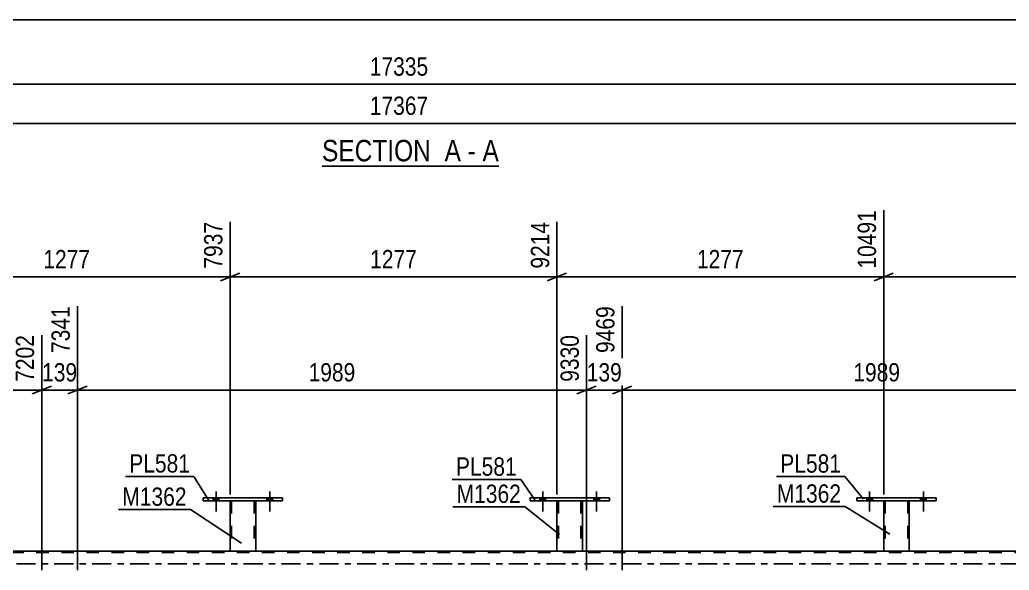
# Model space of a CAD drawing. Header units: millimetres. Extents: x 0 to 841, y 0 to 594.
# Drawn here: x 359.6 to 514.2, y 422.6 to 508.6 of the extents above; entities that cross this region are included whole.
import ezdxf

# ---------------------------------------------------------------- set-up
doc = ezdxf.new("R2010")
doc.units = ezdxf.units.MM
doc.linetypes.add('DXK_LINE_DOT2', pattern=[3.9198, 1.9599, -1.9599])
doc.linetypes.add('DXK_LINE_DOT3', pattern=[5.9187, 2.979, -0.9799, 0.9799, -0.9799])
doc.styles.add('Arial Narrow', font='ARIALN.TTF', dxfattribs={"height": 0.2})

# ---------------------------------------------------------------- blocks, each defined once
blk = doc.blocks.new('Unknown-389678698-11 - 6591')
at = {"color": 6, "linetype": 'Continuous'}
blk.add_line((406.83, 485.72), (434.48, 485.72), dxfattribs=at)
at = {"color": 0, "linetype": 'Continuous'}
for points in [[(424.94, 486.47), (424.94, 489.97), (406.83, 489.97), (406.83, 486.47)], [(428.55, 486.47), (428.55, 489.97), (425.99, 489.97), (425.99, 486.47)], [(430.87, 486.47), (430.87, 489.97), (429.6, 489.97), (429.6, 486.47)], [(434.48, 486.47), (434.48, 489.97), (431.92, 489.97), (431.92, 486.47)]]:
    blk.add_wipeout(points, dxfattribs=at)
at = {"color": 7, "linetype": 'Continuous', "style": 'Arial Narrow'}
for s, p in [('SECTION ', (406.83, 486.47)), ('A', (425.99, 486.47)), ('A', (431.92, 486.47)), ('-', (429.6, 486.47))]:
    blk.add_text(s, height=3.34, dxfattribs=at).set_placement(p)
blk = doc.blocks.new('Part-389678698-37680 - 5011')
at = {"color": 7, "linetype": 'DXK_LINE_DOT2'}
for p, q in [((392.46, 433.41), (396.46, 433.41)), ((392.46, 433.4), (392.46, 433.41)), ((392.46, 433.41), (392.46, 433.4)), ((392.7, 433.41), (392.7, 425.56)), ((396.22, 433.41), (396.22, 425.56)), ((396.46, 433.41), (396.46, 433.4)), ((396.46, 433.4), (396.46, 433.41)), ((396.21, 425.56), (396.22, 425.56))]:
    blk.add_line(p, q, dxfattribs=at)
at = {"color": 2, "linetype": 'Continuous'}
for p, q in [((392.46, 433.4), (392.46, 425.56)), ((396.46, 433.4), (396.46, 425.56)), ((392.46, 425.56), (396.43, 425.56)), ((396.46, 425.56), (396.43, 425.56))]:
    blk.add_line(p, q, dxfattribs=at)
blk = doc.blocks.new('Part-389678698-37681 - 5011')
at = {"color": 2, "linetype": 'Continuous'}
for p, q in [((388.26, 433.4), (388.26, 433.88)), ((388.26, 433.88), (388.26, 433.88)), ((388.26, 433.88), (400.66, 433.88)), ((388.26, 433.4), (388.26, 433.4)), ((388.26, 433.4), (400.66, 433.4)), ((400.66, 433.88), (400.66, 433.4))]:
    blk.add_line(p, q, dxfattribs=at)
at = {"color": 7, "linetype": 'DXK_LINE_DOT2'}
for p, q in [((388.26, 433.88), (388.26, 433.4)), ((388.26, 433.88), (388.26, 433.88)), ((388.26, 433.4), (388.26, 433.4)), ((400.66, 433.88), (400.66, 433.4))]:
    blk.add_line(p, q, dxfattribs=at)
blk = doc.blocks.new('Part-389678698-37684 - 5011')
at = {"color": 7, "linetype": 'DXK_LINE_DOT2'}
for p, q in [((494.62, 433.41), (498.62, 433.41)), ((494.62, 433.4), (494.62, 433.41)), ((494.62, 433.41), (494.62, 433.4)), ((494.86, 433.41), (494.86, 425.56)), ((498.38, 433.41), (498.38, 425.56)), ((498.62, 433.41), (498.62, 433.4)), ((498.62, 433.4), (498.62, 433.41)), ((498.37, 425.56), (498.38, 425.56))]:
    blk.add_line(p, q, dxfattribs=at)
at = {"color": 2, "linetype": 'Continuous'}
for p, q in [((494.62, 433.4), (494.62, 425.56)), ((498.62, 433.4), (498.62, 425.56)), ((494.62, 425.56), (498.59, 425.56)), ((498.62, 425.56), (498.59, 425.56))]:
    blk.add_line(p, q, dxfattribs=at)
blk = doc.blocks.new('Part-389678698-5054 - 5011')
at = {"color": 7, "linetype": 'DXK_LINE_DOT2'}
for p, q in [((732.59, 425.32), (74.97, 425.32)), ((396.46, 425.56), (392.46, 425.56)), ((447.54, 425.56), (443.54, 425.56)), ((498.62, 425.56), (494.62, 425.56))]:
    blk.add_line(p, q, dxfattribs=at)
at = {"color": 2, "linetype": 'Continuous'}
for p, q in [((392.46, 425.56), (345.38, 425.56)), ((443.54, 425.56), (396.46, 425.56)), ((494.62, 425.56), (447.54, 425.56)), ((545.71, 425.56), (498.62, 425.56))]:
    blk.add_line(p, q, dxfattribs=at)
at = {"color": 7, "linetype": 'DXK_LINE_DOT3'}
blk.add_line((74.97, 423.56), (732.59, 423.56), dxfattribs=at)
blk = doc.blocks.new('Bolt-389678698-37709 - 5011')
at = {"linetype": 'Continuous'}
for points in [[(389.82, 433.4), (390.7, 433.4), (390.7, 433.88), (389.82, 433.88)], [(398.22, 433.4), (399.1, 433.4), (399.1, 433.88), (398.22, 433.88)]]:
    blk.add_hatch(color=1, dxfattribs=at).paths.add_polyline_path(points)
at = {"color": 1, "linetype": 'Continuous'}
for p, q in [((390.26, 434.88), (390.26, 431.76)), ((398.66, 434.88), (398.66, 431.76)), ((389.82, 433.88), (389.82, 433.4)), ((390.7, 433.88), (390.7, 433.4)), ((398.22, 433.88), (398.22, 433.4)), ((399.1, 433.88), (399.1, 433.4))]:
    blk.add_line(p, q, dxfattribs=at)
blk = doc.blocks.new('Bolt-389678698-37710 - 5011')
at = {"linetype": 'Continuous'}
for points in [[(440.9, 433.4), (441.78, 433.4), (441.78, 433.88), (440.9, 433.88)], [(449.3, 433.4), (450.18, 433.4), (450.18, 433.88), (449.3, 433.88)]]:
    blk.add_hatch(color=1, dxfattribs=at).paths.add_polyline_path(points)
at = {"color": 1, "linetype": 'Continuous'}
for p, q in [((441.34, 434.88), (441.34, 431.76)), ((449.74, 434.88), (449.74, 431.76)), ((440.9, 433.88), (440.9, 433.4)), ((441.78, 433.88), (441.78, 433.4)), ((449.3, 433.88), (449.3, 433.4)), ((450.18, 433.88), (450.18, 433.4))]:
    blk.add_line(p, q, dxfattribs=at)
blk = doc.blocks.new('Bolt-389678698-37712 - 5011')
at = {"linetype": 'Continuous'}
for points in [[(491.98, 433.4), (492.86, 433.4), (492.86, 433.88), (491.98, 433.88)], [(500.38, 433.4), (501.26, 433.4), (501.26, 433.88), (500.38, 433.88)]]:
    blk.add_hatch(color=1, dxfattribs=at).paths.add_polyline_path(points)
at = {"color": 1, "linetype": 'Continuous'}
for p, q in [((492.42, 434.88), (492.42, 431.76)), ((500.82, 434.88), (500.82, 431.76)), ((491.98, 433.88), (491.98, 433.4)), ((492.86, 433.88), (492.86, 433.4)), ((500.38, 433.88), (500.38, 433.4)), ((501.26, 433.88), (501.26, 433.4))]:
    blk.add_line(p, q, dxfattribs=at)
blk = doc.blocks.new('Part-389678698-37683 - 5011')
at = {"color": 2, "linetype": 'Continuous'}
for p, q in [((439.34, 433.4), (439.34, 433.88)), ((439.34, 433.88), (439.34, 433.88)), ((439.34, 433.88), (451.74, 433.88)), ((439.34, 433.4), (439.34, 433.4)), ((439.34, 433.4), (451.74, 433.4)), ((451.74, 433.88), (451.74, 433.4))]:
    blk.add_line(p, q, dxfattribs=at)
at = {"color": 7, "linetype": 'DXK_LINE_DOT2'}
for p, q in [((439.34, 433.88), (439.34, 433.4)), ((439.34, 433.88), (439.34, 433.88)), ((439.34, 433.4), (439.34, 433.4)), ((451.74, 433.88), (451.74, 433.4))]:
    blk.add_line(p, q, dxfattribs=at)
blk = doc.blocks.new('Bolt-389678698-37711 - 5011')
at = {"linetype": 'Continuous'}
for points in [[(440.9, 433.4), (441.78, 433.4), (441.78, 433.88), (440.9, 433.88)], [(449.3, 433.4), (450.18, 433.4), (450.18, 433.88), (449.3, 433.88)]]:
    blk.add_hatch(color=1, dxfattribs=at).paths.add_polyline_path(points)
at = {"color": 1, "linetype": 'Continuous'}
for p, q in [((441.34, 434.88), (441.34, 431.76)), ((449.74, 434.88), (449.74, 431.76)), ((440.9, 433.88), (440.9, 433.4)), ((441.78, 433.88), (441.78, 433.4)), ((449.3, 433.88), (449.3, 433.4)), ((450.18, 433.88), (450.18, 433.4))]:
    blk.add_line(p, q, dxfattribs=at)
blk = doc.blocks.new('Part-389678698-37682 - 5011')
at = {"color": 7, "linetype": 'DXK_LINE_DOT2'}
for p, q in [((443.54, 433.41), (447.54, 433.41)), ((443.54, 433.4), (443.54, 433.41)), ((443.54, 433.41), (443.54, 433.4)), ((443.78, 433.41), (443.78, 425.56)), ((447.3, 433.41), (447.3, 425.56)), ((447.54, 433.41), (447.54, 433.4)), ((447.54, 433.4), (447.54, 433.41)), ((447.29, 425.56), (447.3, 425.56))]:
    blk.add_line(p, q, dxfattribs=at)
at = {"color": 2, "linetype": 'Continuous'}
for p, q in [((443.54, 433.4), (443.54, 425.56)), ((447.54, 433.4), (447.54, 425.56)), ((443.54, 425.56), (447.51, 425.56)), ((447.54, 425.56), (447.51, 425.56))]:
    blk.add_line(p, q, dxfattribs=at)
blk = doc.blocks.new('Part-389678698-37685 - 5011')
at = {"color": 2, "linetype": 'Continuous'}
for p, q in [((490.42, 433.4), (490.42, 433.88)), ((490.42, 433.88), (490.42, 433.88)), ((490.42, 433.88), (502.82, 433.88)), ((490.42, 433.4), (490.42, 433.4)), ((490.42, 433.4), (502.82, 433.4)), ((502.82, 433.88), (502.82, 433.4))]:
    blk.add_line(p, q, dxfattribs=at)
at = {"color": 7, "linetype": 'DXK_LINE_DOT2'}
for p, q in [((490.42, 433.88), (490.42, 433.4)), ((490.42, 433.88), (490.42, 433.88)), ((490.42, 433.4), (490.42, 433.4)), ((502.82, 433.88), (502.82, 433.4))]:
    blk.add_line(p, q, dxfattribs=at)
blk = doc.blocks.new('Bolt-389678698-37708 - 5011')
at = {"linetype": 'Continuous'}
for points in [[(389.82, 433.4), (390.7, 433.4), (390.7, 433.88), (389.82, 433.88)], [(398.22, 433.4), (399.1, 433.4), (399.1, 433.88), (398.22, 433.88)]]:
    blk.add_hatch(color=1, dxfattribs=at).paths.add_polyline_path(points)
at = {"color": 1, "linetype": 'Continuous'}
for p, q in [((390.26, 434.88), (390.26, 431.76)), ((398.66, 434.88), (398.66, 431.76)), ((389.82, 433.88), (389.82, 433.4)), ((390.7, 433.88), (390.7, 433.4)), ((398.22, 433.88), (398.22, 433.4)), ((399.1, 433.88), (399.1, 433.4))]:
    blk.add_line(p, q, dxfattribs=at)
blk = doc.blocks.new('Bolt-389678698-37713 - 5011')
at = {"linetype": 'Continuous'}
for points in [[(491.98, 433.4), (492.86, 433.4), (492.86, 433.88), (491.98, 433.88)], [(500.38, 433.4), (501.26, 433.4), (501.26, 433.88), (500.38, 433.88)]]:
    blk.add_hatch(color=1, dxfattribs=at).paths.add_polyline_path(points)
at = {"color": 1, "linetype": 'Continuous'}
for p, q in [((492.42, 434.88), (492.42, 431.76)), ((500.82, 434.88), (500.82, 431.76)), ((491.98, 433.88), (491.98, 433.4)), ((492.86, 433.88), (492.86, 433.4)), ((500.38, 433.88), (500.38, 433.4)), ((501.26, 433.88), (501.26, 433.4))]:
    blk.add_line(p, q, dxfattribs=at)
blk = doc.blocks.new('StraightDimension-389678698-27486 - 6591')
at = {"color": 7, "linetype": 'Continuous'}
blk.add_line((82.48, 492.38), (755.26, 492.38), dxfattribs=at)
at = {"color": 0}
blk.add_wipeout([(424.04, 493.13), (424.04, 497.33), (413.7, 497.33), (413.7, 493.13)], dxfattribs=at)
at = {"color": 3, "style": 'Arial Narrow'}
blk.add_text('17367', height=2.863, dxfattribs=at).set_placement((414.3, 493.73))
blk = doc.blocks.new('StraightDimension-389678698-35071 - 6591')
at = {"color": 7, "linetype": 'Continuous'}
blk.add_line((199.85, 508.59), (754.62, 508.59), dxfattribs=at)
blk = doc.blocks.new('StraightDimension-389678698-43237 - 6591')
at = {"color": 7, "linetype": 'Continuous'}
blk.add_line((83.12, 498.5), (754.62, 498.5), dxfattribs=at)
at = {"color": 0}
blk.add_wipeout([(424.04, 499.25), (424.04, 503.45), (413.7, 503.45), (413.7, 499.25)], dxfattribs=at)
at = {"color": 3, "style": 'Arial Narrow'}
blk.add_text('17335', height=2.863, dxfattribs=at).set_placement((414.3, 499.85))
blk = doc.blocks.new('StraightDimension-389678698-45013 - 5011')
at = {"color": 7, "linetype": 'Continuous'}
for p, q in [((368.61, 422.56), (368.61, 463.82)), ((363.03, 422.56), (363.03, 459.32)), ((361.53, 450.11), (364.53, 451.31)), ((363.03, 450.71), (368.61, 450.71)), ((370.11, 451.31), (367.11, 450.11))]:
    blk.add_line(p, q, dxfattribs=at)
at = {"color": 0}
blk.add_wipeout([(369.16, 451.46), (369.16, 455.66), (362.48, 455.66), (362.48, 451.46)], dxfattribs=at)
at = {"color": 3, "style": 'Arial Narrow'}
blk.add_text('139', height=2.863, dxfattribs=at).set_placement((363.08, 452.06))
at = {"color": 0, "linetype": 'Continuous'}
blk.add_wipeout([(368.01, 464.42), (363.81, 464.42), (363.81, 455.91), (368.01, 455.91)], dxfattribs=at)
at = {"color": 3, "linetype": 'Continuous', "style": 'Arial Narrow'}
blk.add_text('7341', height=2.863, rotation=90.0002, dxfattribs=at).set_placement((367.41, 456.51))
blk = doc.blocks.new('StraightDimension-389678698-45413 - 5011')
at = {"color": 7, "linetype": 'Continuous'}
for p, q in [((494.62, 434.4), (494.62, 478.84)), ((443.54, 434.41), (443.54, 477.02)), ((445.04, 469), (442.04, 467.8)), ((493.12, 467.8), (496.12, 469)), ((443.54, 468.4), (494.62, 468.4))]:
    blk.add_line(p, q, dxfattribs=at)
at = {"color": 0, "linetype": 'Continuous'}
blk.add_wipeout([(494.02, 479.44), (489.82, 479.44), (489.82, 469.1), (494.02, 469.1)], dxfattribs=at)
at = {"color": 0}
blk.add_wipeout([(473.34, 469.15), (473.34, 473.35), (464.83, 473.35), (464.83, 469.15)], dxfattribs=at)
at = {"color": 3, "linetype": 'Continuous', "style": 'Arial Narrow'}
blk.add_text('10491', height=2.863, rotation=90.0002, dxfattribs=at).set_placement((493.42, 469.7))
at = {"color": 3, "style": 'Arial Narrow'}
blk.add_text('1277', height=2.863, dxfattribs=at).set_placement((465.43, 469.75))
blk = doc.blocks.new('StraightDimension-389678698-45415 - 5011')
at = {"color": 7, "linetype": 'Continuous'}
for p, q in [((341.38, 434.41), (341.38, 477.02)), ((392.46, 434.4), (392.46, 477.02)), ((342.88, 469), (339.88, 467.8)), ((390.96, 467.8), (393.96, 469)), ((341.38, 468.4), (392.46, 468.4))]:
    blk.add_line(p, q, dxfattribs=at)
at = {"color": 0, "linetype": 'Continuous'}
blk.add_wipeout([(391.86, 477.62), (387.66, 477.62), (387.66, 469.1), (391.86, 469.1)], dxfattribs=at)
at = {"color": 0}
blk.add_wipeout([(371.18, 469.15), (371.18, 473.35), (362.67, 473.35), (362.67, 469.15)], dxfattribs=at)
at = {"color": 3, "linetype": 'Continuous', "style": 'Arial Narrow'}
blk.add_text('7937', height=2.863, rotation=90.0002, dxfattribs=at).set_placement((391.26, 469.7))
at = {"color": 3, "style": 'Arial Narrow'}
blk.add_text('1277', height=2.863, dxfattribs=at).set_placement((363.27, 469.75))
blk = doc.blocks.new('StraightDimension-389678698-45010 - 5011')
at = {"color": 7, "linetype": 'Continuous'}
for p, q in [((453.74, 422.56), (453.74, 463.82)), ((533.3, 422.56), (533.3, 461.15)), ((455.24, 451.31), (452.24, 450.11)), ((453.74, 450.71), (533.3, 450.71)), ((531.8, 450.11), (534.8, 451.31))]:
    blk.add_line(p, q, dxfattribs=at)
at = {"color": 0, "linetype": 'Continuous'}
blk.add_wipeout([(532.7, 461.75), (528.5, 461.75), (528.5, 451.41), (532.7, 451.41)], dxfattribs=at)
at = {"color": 0}
blk.add_wipeout([(497.78, 451.46), (497.78, 455.66), (489.27, 455.66), (489.27, 451.46)], dxfattribs=at)
at = {"color": 3, "linetype": 'Continuous', "style": 'Arial Narrow'}
blk.add_text('11458', height=2.863, rotation=90.0002, dxfattribs=at).set_placement((532.1, 452.01))
at = {"color": 3, "style": 'Arial Narrow'}
blk.add_text('1989', height=2.863, dxfattribs=at).set_placement((489.87, 452.06))
blk = doc.blocks.new('StraightDimension-389678698-45011 - 5011')
at = {"color": 7, "linetype": 'Continuous'}
for p, q in [((453.74, 422.56), (453.74, 463.82)), ((448.17, 422.56), (448.17, 459.32)), ((446.67, 450.11), (449.67, 451.31)), ((448.17, 450.71), (453.74, 450.71)), ((455.24, 451.31), (452.24, 450.11))]:
    blk.add_line(p, q, dxfattribs=at)
at = {"color": 0}
blk.add_wipeout([(454.3, 451.46), (454.3, 455.66), (447.61, 455.66), (447.61, 451.46)], dxfattribs=at)
at = {"color": 3, "style": 'Arial Narrow'}
blk.add_text('139', height=2.863, dxfattribs=at).set_placement((448.21, 452.06))
at = {"color": 0, "linetype": 'Continuous'}
blk.add_wipeout([(453.14, 464.42), (448.94, 464.42), (448.94, 455.91), (453.14, 455.91)], dxfattribs=at)
at = {"color": 3, "linetype": 'Continuous', "style": 'Arial Narrow'}
blk.add_text('9469', height=2.863, rotation=90.0002, dxfattribs=at).set_placement((452.54, 456.51))
blk = doc.blocks.new('StraightDimension-389678698-45012 - 5011')
at = {"color": 7, "linetype": 'Continuous'}
for p, q in [((368.61, 422.56), (368.61, 463.82)), ((448.17, 422.56), (448.17, 459.32)), ((370.11, 451.31), (367.11, 450.11)), ((368.61, 450.71), (448.17, 450.71)), ((446.67, 450.11), (449.67, 451.31))]:
    blk.add_line(p, q, dxfattribs=at)
at = {"color": 0, "linetype": 'Continuous'}
blk.add_wipeout([(447.57, 459.92), (443.37, 459.92), (443.37, 451.41), (447.57, 451.41)], dxfattribs=at)
at = {"color": 0}
blk.add_wipeout([(412.64, 451.46), (412.64, 455.66), (404.13, 455.66), (404.13, 451.46)], dxfattribs=at)
at = {"color": 3, "linetype": 'Continuous', "style": 'Arial Narrow'}
blk.add_text('9330', height=2.863, rotation=90.0002, dxfattribs=at).set_placement((446.97, 452.01))
at = {"color": 3, "style": 'Arial Narrow'}
blk.add_text('1989', height=2.863, dxfattribs=at).set_placement((404.73, 452.06))
blk = doc.blocks.new('StraightDimension-389678698-45014 - 5011')
at = {"color": 7, "linetype": 'Continuous'}
for p, q in [((283.47, 422.56), (283.47, 463.82)), ((363.03, 422.56), (363.03, 459.32)), ((284.97, 451.31), (281.97, 450.11)), ((283.47, 450.71), (363.03, 450.71)), ((361.53, 450.11), (364.53, 451.31))]:
    blk.add_line(p, q, dxfattribs=at)
at = {"color": 0, "linetype": 'Continuous'}
blk.add_wipeout([(362.43, 459.92), (358.23, 459.92), (358.23, 451.41), (362.43, 451.41)], dxfattribs=at)
at = {"color": 0}
blk.add_wipeout([(327.51, 451.46), (327.51, 455.66), (319, 455.66), (319, 451.46)], dxfattribs=at)
at = {"color": 3, "linetype": 'Continuous', "style": 'Arial Narrow'}
blk.add_text('7202', height=2.863, rotation=90.0002, dxfattribs=at).set_placement((361.83, 452.01))
at = {"color": 3, "style": 'Arial Narrow'}
blk.add_text('1989', height=2.863, dxfattribs=at).set_placement((319.6, 452.06))
blk = doc.blocks.new('StraightDimension-389678698-45412 - 5011')
at = {"color": 7, "linetype": 'Continuous'}
for p, q in [((494.62, 434.4), (494.62, 478.84)), ((545.71, 434.41), (545.71, 478.84)), ((496.12, 469), (493.12, 467.8)), ((544.21, 467.8), (547.21, 469)), ((494.62, 468.4), (545.71, 468.4))]:
    blk.add_line(p, q, dxfattribs=at)
at = {"color": 0, "linetype": 'Continuous'}
blk.add_wipeout([(545.11, 479.44), (540.91, 479.44), (540.91, 469.1), (545.11, 469.1)], dxfattribs=at)
at = {"color": 0}
blk.add_wipeout([(524.42, 469.15), (524.42, 473.35), (515.91, 473.35), (515.91, 469.15)], dxfattribs=at)
at = {"color": 3, "linetype": 'Continuous', "style": 'Arial Narrow'}
blk.add_text('11768', height=2.863, rotation=90.0002, dxfattribs=at).set_placement((544.51, 469.7))
at = {"color": 3, "style": 'Arial Narrow'}
blk.add_text('1277', height=2.863, dxfattribs=at).set_placement((516.51, 469.75))
blk = doc.blocks.new('StraightDimension-389678698-45414 - 5011')
at = {"color": 7, "linetype": 'Continuous'}
for p, q in [((392.46, 434.4), (392.46, 477.02)), ((443.54, 434.41), (443.54, 477.02)), ((393.96, 469), (390.96, 467.8)), ((442.04, 467.8), (445.04, 469)), ((392.46, 468.4), (443.54, 468.4))]:
    blk.add_line(p, q, dxfattribs=at)
at = {"color": 0, "linetype": 'Continuous'}
blk.add_wipeout([(442.94, 477.62), (438.74, 477.62), (438.74, 469.1), (442.94, 469.1)], dxfattribs=at)
at = {"color": 0}
blk.add_wipeout([(422.26, 469.15), (422.26, 473.35), (413.75, 473.35), (413.75, 469.15)], dxfattribs=at)
at = {"color": 3, "linetype": 'Continuous', "style": 'Arial Narrow'}
blk.add_text('9214', height=2.863, rotation=90.0002, dxfattribs=at).set_placement((442.34, 469.7))
at = {"color": 3, "style": 'Arial Narrow'}
blk.add_text('1277', height=2.863, dxfattribs=at).set_placement((414.35, 469.75))
blk = doc.blocks.new('Mark-389678698-45746 - 5011')
at = {"color": 0, "linetype": 'Continuous'}
blk.add_wipeout([(437.28, 437.33), (437.28, 440.33), (427.77, 440.33), (427.77, 437.33)], dxfattribs=at)
blk.add_wipeout([(437.28, 437.33), (437.28, 440.33), (427.77, 440.33), (427.77, 437.33)], dxfattribs=at)
at = {"color": 30, "linetype": 'Continuous'}
for p in [(427.17, 436.73), (440.08, 433.56)]:
    blk.add_line(p, (437.88, 436.73), dxfattribs=at)
at = {"color": 3, "linetype": 'Continuous', "style": 'Arial Narrow'}
blk.add_text('PL581', height=2.863, dxfattribs=at).set_placement((427.77, 437.33))
blk = doc.blocks.new('Mark-389678698-45740 - 5011')
at = {"color": 0, "linetype": 'Continuous'}
blk.add_wipeout([(386.2, 437.83), (386.2, 440.83), (376.7, 440.83), (376.7, 437.83)], dxfattribs=at)
blk.add_wipeout([(386.2, 437.83), (386.2, 440.83), (376.7, 440.83), (376.7, 437.83)], dxfattribs=at)
at = {"color": 30, "linetype": 'Continuous'}
for p in [(376.1, 437.23), (389.13, 433.44)]:
    blk.add_line(p, (386.8, 437.23), dxfattribs=at)
at = {"color": 3, "linetype": 'Continuous', "style": 'Arial Narrow'}
blk.add_text('PL581', height=2.863, dxfattribs=at).set_placement((376.7, 437.83))
blk = doc.blocks.new('Mark-389678698-45752 - 5011')
at = {"color": 0, "linetype": 'Continuous'}
blk.add_wipeout([(487.96, 437.81), (487.96, 440.81), (478.46, 440.81), (478.46, 437.81)], dxfattribs=at)
blk.add_wipeout([(487.96, 437.81), (487.96, 440.81), (478.46, 440.81), (478.46, 437.81)], dxfattribs=at)
at = {"color": 30, "linetype": 'Continuous'}
for p in [(477.86, 437.21), (491.45, 433.69)]:
    blk.add_line(p, (488.56, 437.21), dxfattribs=at)
at = {"color": 3, "linetype": 'Continuous', "style": 'Arial Narrow'}
blk.add_text('PL581', height=2.863, dxfattribs=at).set_placement((478.46, 437.81))
blk = doc.blocks.new('Mark-389678698-45743 - 5011')
at = {"color": 0, "linetype": 'Continuous'}
blk.add_wipeout([(385.67, 432.63), (385.67, 435.63), (375.62, 435.63), (375.62, 432.63)], dxfattribs=at)
blk.add_wipeout([(385.67, 432.63), (385.67, 435.63), (375.62, 435.63), (375.62, 432.63)], dxfattribs=at)
at = {"color": 30, "linetype": 'Continuous'}
for p in [(375.02, 432.03), (394.22, 426.8)]:
    blk.add_line(p, (386.27, 432.03), dxfattribs=at)
at = {"color": 3, "linetype": 'Continuous', "style": 'Arial Narrow'}
blk.add_text('M1362', height=2.863, dxfattribs=at).set_placement((375.62, 432.63))
blk = doc.blocks.new('Mark-389678698-45749 - 5011')
at = {"color": 0, "linetype": 'Continuous'}
blk.add_wipeout([(437.92, 433.08), (437.92, 436.08), (427.87, 436.08), (427.87, 433.08)], dxfattribs=at)
blk.add_wipeout([(437.92, 433.08), (437.92, 436.08), (427.87, 436.08), (427.87, 433.08)], dxfattribs=at)
at = {"color": 30, "linetype": 'Continuous'}
for p in [(427.27, 432.48), (443.94, 428.13)]:
    blk.add_line(p, (438.52, 432.48), dxfattribs=at)
at = {"color": 3, "linetype": 'Continuous', "style": 'Arial Narrow'}
blk.add_text('M1362', height=2.863, dxfattribs=at).set_placement((427.87, 433.08))
blk = doc.blocks.new('Mark-389678698-45755 - 5011')
at = {"color": 0, "linetype": 'Continuous'}
blk.add_wipeout([(487.98, 433.12), (487.98, 436.12), (477.93, 436.12), (477.93, 433.12)], dxfattribs=at)
blk.add_wipeout([(487.98, 433.12), (487.98, 436.12), (477.93, 436.12), (477.93, 433.12)], dxfattribs=at)
at = {"color": 30, "linetype": 'Continuous'}
for p in [(477.33, 432.52), (495.56, 428.21)]:
    blk.add_line(p, (488.58, 432.52), dxfattribs=at)
at = {"color": 3, "linetype": 'Continuous', "style": 'Arial Narrow'}
blk.add_text('M1362', height=2.863, dxfattribs=at).set_placement((477.93, 433.12))

msp = doc.modelspace()

# ---------------------------------------------------------------- block references
for name in ['Unknown-389678698-11 - 6591', 'Bolt-389678698-37709 - 5011', 'Bolt-389678698-37708 - 5011', 'Bolt-389678698-37710 - 5011', 'Bolt-389678698-37711 - 5011', 'Bolt-389678698-37712 - 5011', 'Bolt-389678698-37713 - 5011', 'Part-389678698-37681 - 5011', 'Part-389678698-37680 - 5011', 'Part-389678698-37683 - 5011', 'Part-389678698-37682 - 5011', 'Part-389678698-37685 - 5011', 'Part-389678698-37684 - 5011', 'Part-389678698-5054 - 5011']:
    msp.add_blockref(name, (0, 0))

# ---------------------------------------------------------------- next in the draw order: block references
for name in ['StraightDimension-389678698-27486 - 6591', 'StraightDimension-389678698-45413 - 5011', 'StraightDimension-389678698-45013 - 5011']:
    msp.add_blockref(name, (0, 0))

# ---------------------------------------------------------------- next in the draw order: block references
for name in ['StraightDimension-389678698-35071 - 6591', 'StraightDimension-389678698-45415 - 5011', 'StraightDimension-389678698-45010 - 5011']:
    msp.add_blockref(name, (0, 0))

# ---------------------------------------------------------------- next in the draw order: block references
for name in ['StraightDimension-389678698-43237 - 6591', 'StraightDimension-389678698-45412 - 5011', 'StraightDimension-389678698-45011 - 5011', 'StraightDimension-389678698-45014 - 5011', 'Mark-389678698-45752 - 5011']:
    msp.add_blockref(name, (0, 0))

# ---------------------------------------------------------------- next in the draw order: block references
for name in ['StraightDimension-389678698-45012 - 5011', 'Mark-389678698-45755 - 5011']:
    msp.add_blockref(name, (0, 0))

# ---------------------------------------------------------------- next in the draw order: block references
for name in ['StraightDimension-389678698-45414 - 5011', 'Mark-389678698-45740 - 5011']:
    msp.add_blockref(name, (0, 0))

# ---------------------------------------------------------------- next in the draw order: block references
for name in ['Mark-389678698-45746 - 5011', 'Mark-389678698-45743 - 5011']:
    msp.add_blockref(name, (0, 0))

# ---------------------------------------------------------------- next in the draw order: block references
msp.add_blockref('Mark-389678698-45749 - 5011', (0, 0))

doc.saveas('drawing.dxf')
